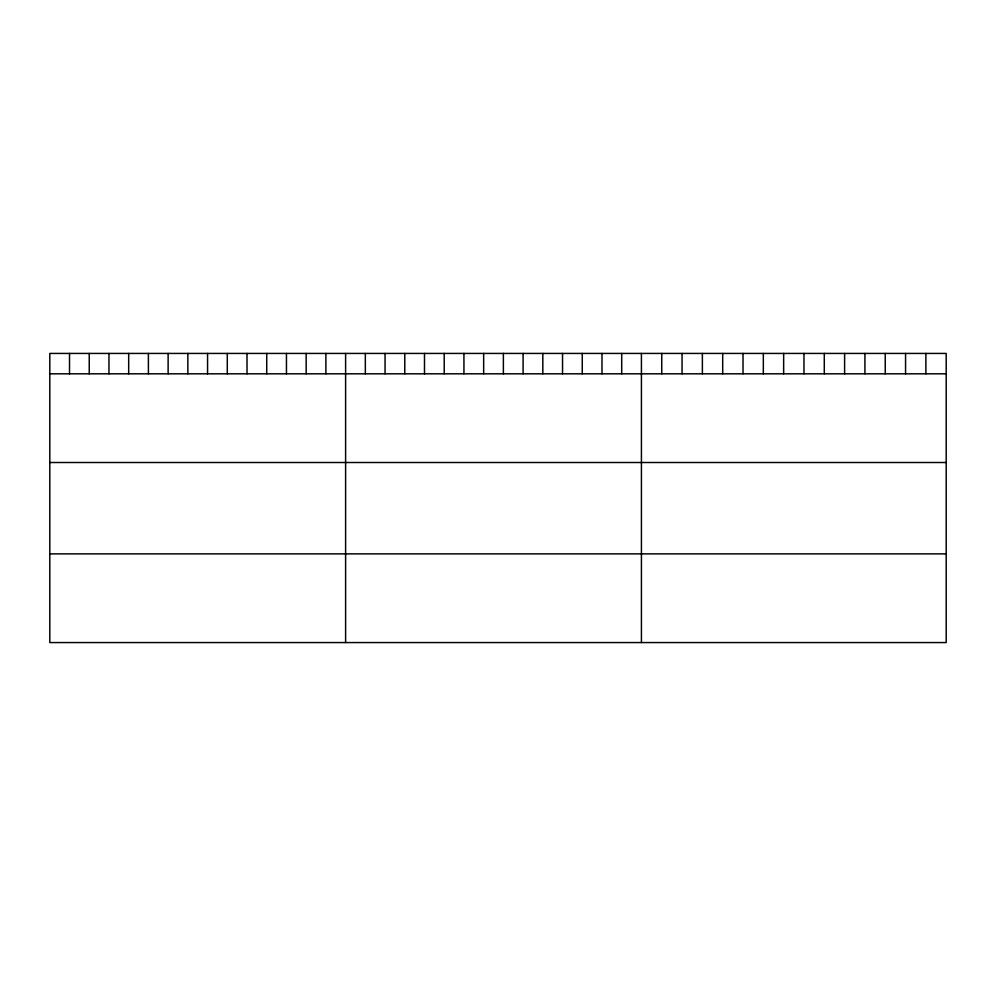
<?xml version="1.0" encoding="UTF-8"?>
<svg xmlns="http://www.w3.org/2000/svg" width="996" height="996" viewBox="0 0 996 996"><rect width="100%" height="100%" fill="white"/><g stroke="black" fill="none" stroke-linecap="round" stroke-linejoin="round"><path stroke-width="1.49" d="M946.2 373.811L946.2 642.569L49.8 642.569L49.8 353.431L946.2 353.431L946.2 373.811L49.8 373.811M49.8 462.505L946.2 462.505M49.8 553.876L946.2 553.876M925.882 353.431L925.882 373.811M905.563 353.431L905.563 373.811M885.245 353.431L885.245 373.811M864.926 353.431L864.926 373.811M844.608 353.431L844.608 373.811M824.29 353.431L824.29 373.811M803.971 353.431L803.971 373.811M783.653 353.431L783.653 373.811M763.334 353.431L763.334 373.811M743.016 353.431L743.016 373.811M722.698 353.431L722.698 373.811M702.379 353.431L702.379 373.811M682.061 353.431L682.061 373.811M661.742 353.431L661.742 373.811M641.424 353.431L641.424 642.569M621.703 353.431L621.703 373.811M601.982 353.431L601.982 373.811M582.262 353.431L582.262 373.811M562.541 353.431L562.541 373.811M542.82 353.431L542.82 373.811M523.099 353.431L523.099 373.811M503.378 353.431L503.378 373.811M483.658 353.431L483.658 373.811M463.937 353.431L463.937 373.811M444.216 353.431L444.216 373.811M424.495 353.431L424.495 373.811M404.774 353.431L404.774 373.811M385.054 353.431L385.054 373.811M365.333 353.431L365.333 373.811M345.612 353.431L345.612 642.569M325.891 353.431L325.891 373.811M306.17 353.431L306.17 373.811M286.45 353.431L286.45 373.811M266.729 353.431L266.729 373.811M247.008 353.431L247.008 373.811M227.287 353.431L227.287 373.811M207.566 353.431L207.566 373.811M187.846 353.431L187.846 373.811M168.125 353.431L168.125 373.811M148.404 353.431L148.404 373.811M128.683 353.431L128.683 373.811M108.962 353.431L108.962 373.811M89.242 353.431L89.242 373.811M69.521 353.431L69.521 373.811"/></g></svg>
